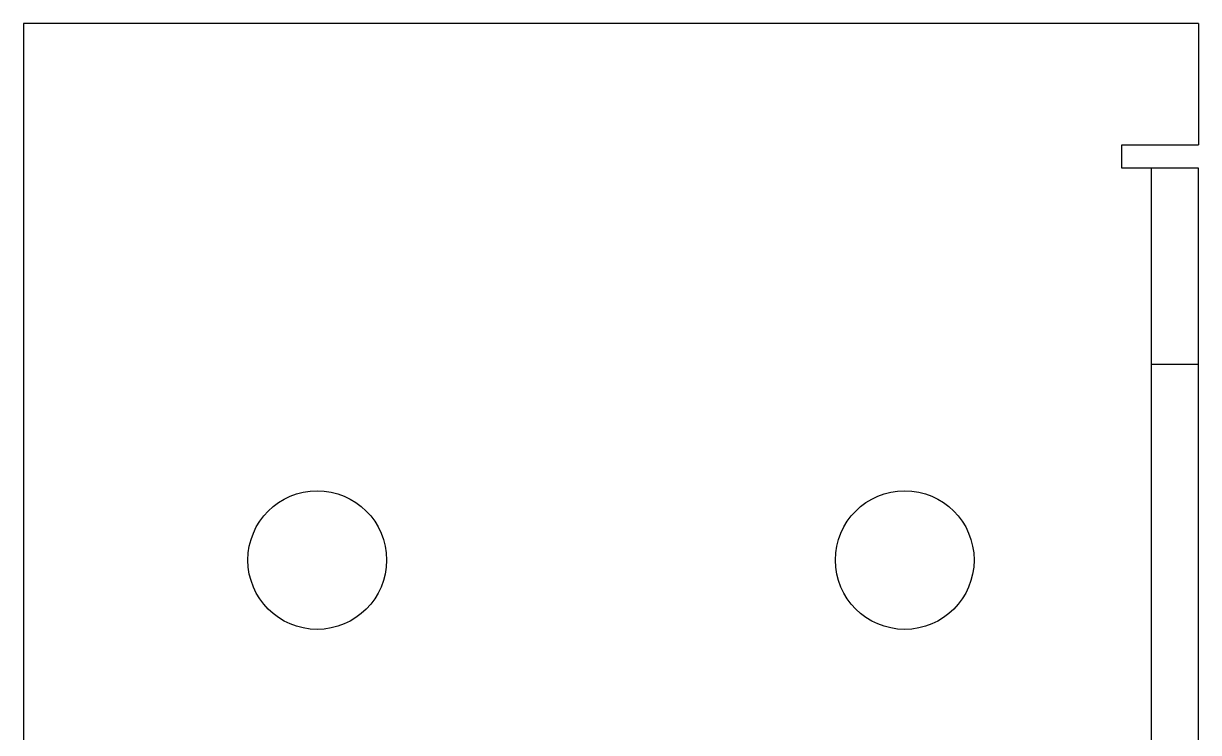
# Model space of a CAD drawing. Header units: inches. Extents: x 185 to 315, y 0 to 83.
# Drawn here: x 257.662 to 259.162, y 25.113 to 26.018 of the extents above; entities that cross this region are included whole.
import ezdxf

# ---------------------------------------------------------------- set-up
doc = ezdxf.new("R2010")
doc.units = ezdxf.units.IN
doc.header["$LTSCALE"] = 0.5
doc.header["$MEASUREMENT"] = 0
doc.layers.get('0').update_dxf_attribs({"color": 255, "linetype": 'CONTINUOUS'})
doc.layers.add('Joiner', color=11, linetype='CONTINUOUS', plot=False)

# ---------------------------------------------------------------- blocks, each defined once
blk = doc.blocks.new('*U77')
at = {"layer": 'Joiner', "linetype": 'ByBlock', "lineweight": 25, "transparency": 16777216}
for p, q in [((-1.5627, 0.0598), (-1.5627, -1.5)), ((-0.0627, 0.0598), (-1.5627, 0.0598)), ((-0.0627, 0.0598), (-0.0627, -0.0951)), ((-0.1604, -0.125), (-0.1604, -0.0951)), ((-0.1604, -0.0951), (-0.0627, -0.0951)), ((-0.0627, -0.125), (-0.1604, -0.125)), ((-0.1225, -1.75), (-0.1225, -0.125)), ((-0.0627, -1.75), (-0.0627, -0.125)), ((-0.1225, -0.375), (-0.0627, -0.375))]:
    blk.add_line(p, q, dxfattribs=at)
for centre in [(-1.1877, -0.625), (-0.4377, -0.625)]:
    blk.add_circle(centre, 0.0885, dxfattribs=at)

msp = doc.modelspace()

# ---------------------------------------------------------------- block references
at = {"transparency": 16777216}
msp.add_blockref('*U77', (259.22425, 25.95792), dxfattribs=at)

doc.saveas('drawing.dxf')
